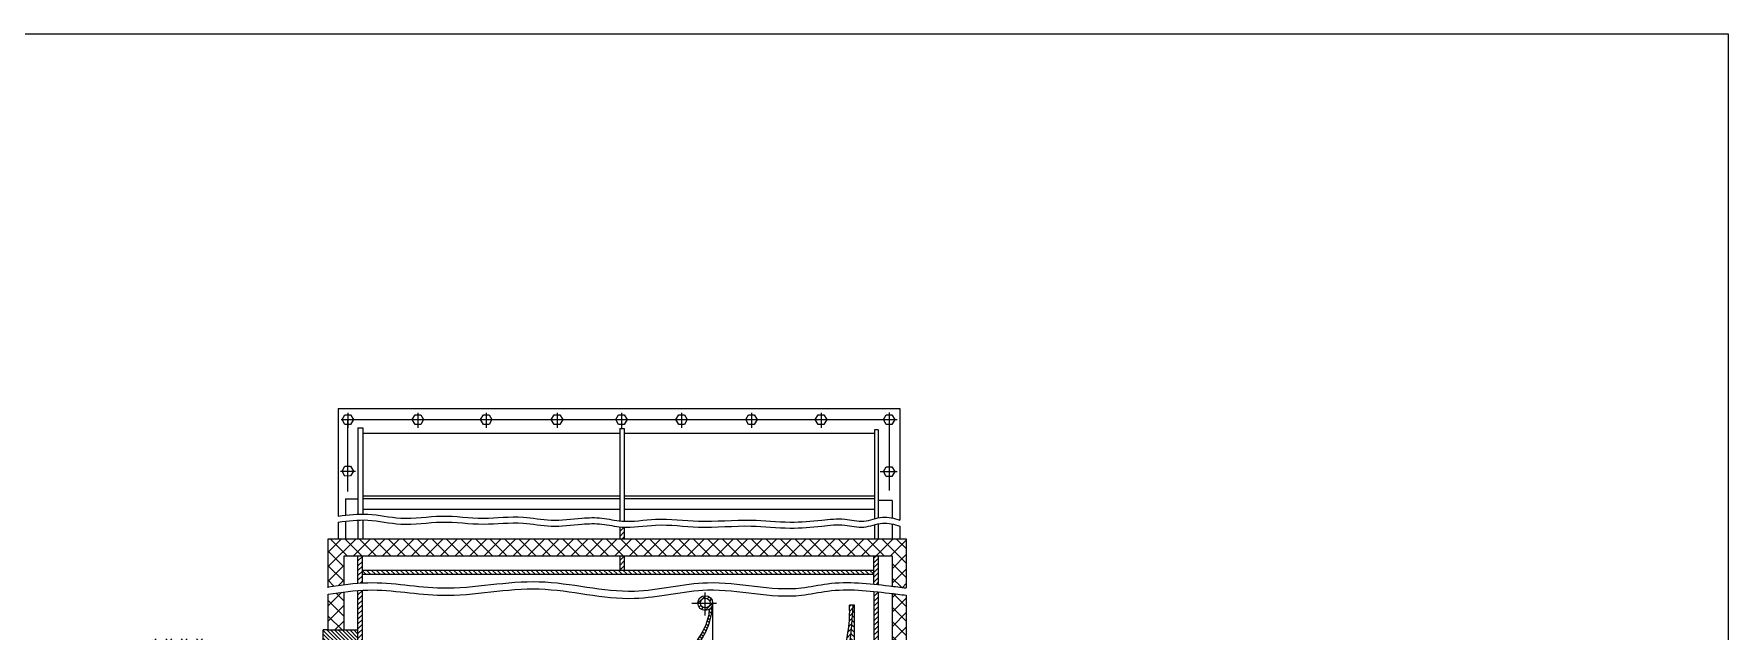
# Model space of a CAD drawing. Extents: x 0 to 420, y 0 to 297.
# Drawn here: x 233.6 to 420, y 231.3 to 297 of the extents above; entities that cross this region are included whole.
import ezdxf

# ---------------------------------------------------------------- set-up
doc = ezdxf.new("R2010")
doc.units = 0
doc.layers.get('0').update_dxf_attribs({"linetype": 'CONTINUOUS'})
pattern_1 = [(135, (-55.34396, 175.77993), (-0.21215855, -0.21215855), [])]
pattern_2 = [(135, (-22270.5377, -14110.3131), (-0.2661162917, -0.2661162917), [])]
pattern_3 = [(45, (-22270.5377, -14110.3131), (-0.2661162917, 0.2661162917), [])]

msp = doc.modelspace()

# ---------------------------------------------------------------- hatches: boundary and pattern name
at = {"lineweight": 0, "ltscale": 0.0007}
h = msp.add_hatch(dxfattribs=at)
h.set_pattern_fill('ANSI31', color=256, scale=0.118534, style=0)
h.set_pattern_definition(pattern_3)
edge = h.paths.add_edge_path()
edge.add_spline(control_points=[(298.56, 242.7), (298.47, 242.7), (298.31, 242.71), (298.15, 242.73), (298.07, 242.74)], knot_values=[0.261878, 0.261878, 0.261878, 0.261878, 0.264059, 0.266037, 0.266037, 0.266037, 0.266037], degree=3, periodic=0)
edge.add_line((298.07, 242.74), (298.07, 241.43))
edge.add_line((298.07, 241.43), (298.56, 241.43))
edge.add_line((298.56, 241.43), (298.56, 242.7))
h.paths.add_polyline_path([(298.56, 239.56), (298.07, 239.56), (298.07, 237.98), (298.56, 237.98)])
h = msp.add_hatch(dxfattribs=at)
h.set_pattern_fill('ANSI37', color=256, scale=0.355602, style=0)
h.set_pattern_definition([(45, (-22270.5377, -14110.3131), (-0.798348875, 0.798348875), []), (135, (-22270.5377, -14110.3131), (-0.798348875, -0.798348875), [])])
edge = h.paths.add_edge_path()
edge.add_line((266.01, 241.43), (266.01, 236.13))
edge.add_spline(control_points=[(266.01, 236.13), (266.59, 236.22), (267.17, 236.3), (267.75, 236.37)], knot_values=[0, 0, 0, 0, 9.270999, 9.270999, 9.270999, 9.270999], degree=3, periodic=0)
edge.add_line((267.75, 236.37), (267.75, 239.56))
edge.add_line((267.75, 239.56), (328.04, 239.56))
edge.add_line((328.04, 239.56), (328.04, 236.21))
edge.add_spline(control_points=[(328.04, 236.21), (328.56, 236.14), (329.08, 236.08), (329.59, 236.01)], knot_values=[329.420919, 329.420919, 329.420919, 329.420919, 337.69622, 337.69622, 337.69622, 337.69622], degree=3, periodic=0)
edge.add_line((329.59, 236.01), (329.59, 241.43))
edge.add_line((329.59, 241.43), (266.01, 241.43))
edge = h.paths.add_edge_path()
edge.add_spline(control_points=[(329.59, 235.21), (329.08, 235.28), (328.56, 235.34), (328.04, 235.4)], knot_values=[329.420919, 329.420919, 329.420919, 329.420919, 337.69622, 337.69622, 337.69622, 337.69622], degree=3, periodic=0)
edge.add_line((328.04, 235.4), (328.04, 224.9))
edge.add_line((328.04, 224.9), (329.59, 224.9))
edge.add_line((329.59, 224.9), (329.59, 235.21))
h = msp.add_hatch(dxfattribs=at)
h.set_pattern_fill('ANSI31', color=256, scale=0.118534, style=0)
h.set_pattern_definition(pattern_3)
edge = h.paths.add_edge_path()
edge.add_spline(control_points=[(269.77, 235.76), (269.61, 235.75), (269.44, 235.74), (269.28, 235.73)], knot_values=[0.027746, 0.027746, 0.027746, 0.027746, 0.031916, 0.031916, 0.031916, 0.031916], degree=3, periodic=0)
edge.add_line((269.28, 235.73), (269.28, 224.24))
edge.add_line((269.28, 224.24), (269.28, 223.7))
edge.add_line((269.28, 223.7), (269.77, 223.7))
edge.add_line((269.77, 223.7), (269.77, 225.46))
edge.add_line((269.77, 225.46), (269.77, 235.76))
edge = h.paths.add_edge_path()
edge.add_line((269.77, 237.52), (269.77, 237.98))
edge.add_line((269.77, 237.98), (269.77, 239.56))
edge.add_line((269.77, 239.56), (269.28, 239.56))
edge.add_line((269.28, 239.56), (269.28, 236.53))
edge.add_spline(control_points=[(269.28, 236.53), (269.44, 236.55), (269.61, 236.56), (269.77, 236.57)], knot_values=[0.027746, 0.027746, 0.027746, 0.027746, 0.031916, 0.031916, 0.031916, 0.031916], degree=3, periodic=0)
edge.add_line((269.77, 236.57), (269.77, 237.52))
h = msp.add_hatch(dxfattribs=at)
h.set_pattern_fill('ANSI31', color=256, scale=0.118534, style=0)
h.set_pattern_definition(pattern_3)
edge = h.paths.add_edge_path()
edge.add_line((326.55, 239.56), (326.04, 239.56))
edge.add_line((326.04, 239.56), (326.04, 236.44))
edge.add_spline(control_points=[(326.04, 236.44), (326.21, 236.42), (326.38, 236.4), (326.55, 236.38)], knot_values=[318.785124, 318.785124, 318.785124, 318.785124, 321.531671, 321.531671, 321.531671, 321.531671], degree=3, periodic=0)
edge.add_line((326.55, 236.38), (326.55, 239.56))
edge = h.paths.add_edge_path()
edge.add_line((326.04, 224.46), (326.55, 224.46))
edge.add_line((326.55, 224.46), (326.55, 224.9))
edge.add_line((326.55, 224.9), (326.55, 235.58))
edge.add_spline(control_points=[(326.55, 235.58), (326.38, 235.6), (326.21, 235.62), (326.04, 235.63)], knot_values=[318.785124, 318.785124, 318.785124, 318.785124, 321.531671, 321.531671, 321.531671, 321.531671], degree=3, periodic=0)
edge.add_line((326.04, 235.63), (326.04, 224.46))
h = msp.add_hatch(dxfattribs=at)
h.set_pattern_fill('ANSI31', color=256, scale=0.118534, angle=90, style=0)
h.set_pattern_definition(pattern_2)
h.paths.add_polyline_path([(326.04, 237.52), (326.04, 237.98), (269.77, 237.98), (269.77, 237.52)])
at = {"lineweight": 0}
h = msp.add_hatch(dxfattribs=at)
h.set_pattern_fill('NET', color=256, scale=0.378, angle=45, style=0)
h.set_pattern_definition([(45, (-55.344, 175.7799), (-0.848634, 0.848634), []), (135, (-55.344, 175.7799), (-0.848634, -0.848634), [])])
h.paths.add_polyline_path([(253.09, 229.57, 0.30903), (252.39, 230.42), (247.39, 230.42, 0.122698), (246.51, 230.2), (243.96, 228.85, -0.122698), (243.07, 228.63), (239.37, 228.63, 0.082422), (238.76, 228.53), (238.76, 226.25), (244.23, 226.25), (244.23, 225.74), (244.23, 225.19), (244.43, 225.19), (244.43, 224.03), (247.04, 224.59), (247.06, 226.81), (247.61, 227.16), (253.09, 227.16)])
h.paths.add_polyline_path([(238.76, 228.53, 0.322119), (237.48, 226.73), (237.48, 226.25), (238.76, 226.25)])
edge = h.paths.add_edge_path()
edge.add_spline(control_points=[(267.75, 235.57), (267.17, 235.5), (266.59, 235.41), (266.01, 235.33)], knot_values=[0, 0, 0, 0, 9.270999, 9.270999, 9.270999, 9.270999], degree=3, periodic=0)
edge.add_line((266.01, 235.33), (266.01, 231.39))
edge.add_line((266.01, 231.39), (267.75, 231.39))
edge.add_line((267.75, 231.39), (267.75, 235.57))
at = {"lineweight": 0, "ltscale": 0.0007}
h = msp.add_hatch(dxfattribs=at)
h.set_pattern_fill('ANSI31', color=256, scale=0.118534, style=0)
h.set_pattern_definition(pattern_3)
h.paths.add_polyline_path([(306.94, 234.34), (306.67, 234.34, 0.414214), (307.48, 233.53), (307.48, 233.8, -0.414214)])
h.paths.add_polyline_path([(307.48, 234.88), (307.48, 235.15, 0.414214), (306.67, 234.34), (306.94, 234.34, -0.414214)])
h.paths.add_polyline_path([(307.48, 235.15), (307.48, 234.88, -0.414214), (308.02, 234.34), (308.29, 234.34, 0.414214)])
h.paths.add_polyline_path([(307.48, 233.8), (307.48, 233.53, 0.414214), (308.29, 234.34), (308.02, 234.34, -0.414214)])
at = {"lineweight": 0}
h = msp.add_hatch(dxfattribs=at)
h.set_pattern_fill('ANSI31', color=256, scale=0.0945, angle=90, style=0)
h.set_pattern_definition(pattern_1)
edge = h.paths.add_edge_path()
edge.add_line((265.53, 220.53), (296.83, 224.45))
edge.add_line((265.61, 220.09), (296.83, 224.14))
edge.add_line((265.53, 220.53), (265.61, 220.09))
edge.add_spline(control_points=[(296.83, 224.45), (297.81, 224.61), (299.93, 225.18), (302.89, 226.53), (305.43, 228.57), (307.05, 230.76), (307.84, 232.53), (307.95, 233.45), (307.98, 233.7)], knot_values=[0, 0, 0, 0, 2.969321, 6.544859, 9.687328, 12.645328, 14.654716, 15.407922, 15.407922, 15.407922, 15.407922], degree=3, periodic=0)
edge.add_spline(control_points=[(296.83, 224.14), (297.57, 224.28), (299.59, 224.71), (302.32, 225.92), (304.96, 227.61), (306.74, 229.72), (307.89, 231.68), (308.17, 233.13), (308.27, 233.68), (308.29, 233.84)], knot_values=[0, 0, 0, 0, 11.999601, 32.554422, 47.085411, 61.395852, 75.999022, 82.331654, 84.856843, 84.856843, 84.856843, 84.856843], degree=3, periodic=0)
at = {"lineweight": 0, "ltscale": 0.0007}
h = msp.add_hatch(dxfattribs=at)
h.set_pattern_fill('ANSI31', color=256, scale=0.118534, style=0)
h.set_pattern_definition(pattern_3)
edge = h.paths.add_edge_path()
edge.add_spline(control_points=[(323.35, 234.1), (323.36, 233.87), (323.41, 232.76), (323.12, 230.58), (322.52, 227.3), (320.97, 223.82), (318.89, 220.43), (316.21, 217.05), (311.48, 213.31), (305.56, 210.94), (301.05, 210.47), (299.55, 210.32)], knot_values=[0, 0, 0, 0, 3.612468, 17.57408, 34.857544, 56.348034, 77.511614, 97.911814, 124.406864, 172.490031, 196.378415, 196.378415, 196.378415, 196.378415], degree=3, periodic=0)
edge.add_line((299.55, 210.32), (278.32, 209.79))
edge.add_line((278.32, 209.79), (278.33, 209.47))
edge.add_line((278.33, 209.47), (299.3, 209.94))
edge.add_spline(control_points=[(299.3, 209.94), (300.25, 209.99), (301.91, 210.08), (304.52, 210.51), (307.13, 211.14), (309.96, 212.61), (313.71, 214.23), (317.28, 217.42), (320.14, 221.26), (322.17, 225.35), (323.49, 229.59), (323.63, 232.67), (323.7, 234.1)], knot_values=[0, 0, 0, 0, 15.092512, 26.350923, 42.007085, 57.356382, 76.856499, 106.551983, 131.889621, 152.677725, 178.797749, 201.478244, 201.478244, 201.478244, 201.478244], degree=3, periodic=0)
edge.add_line((323.7, 234.1), (323.35, 234.1))
h.paths.add_polyline_path([(278.33, 209.47), (278.32, 209.79), (268.93, 209.56), (268.93, 209.26)])
h = msp.add_hatch(dxfattribs=at)
h.set_pattern_fill('ANSI31', color=256, scale=0.118534, angle=90, style=0)
h.set_pattern_definition(pattern_2)
edge = h.paths.add_edge_path()
edge.add_line((323.91, 234.1), (323.7, 234.1))
edge.add_spline(control_points=[(323.7, 234.1), (323.63, 232.67), (323.49, 229.59), (322.17, 225.35), (320.14, 221.26), (317.28, 217.42), (313.71, 214.23), (309.96, 212.61), (307.13, 211.14), (304.52, 210.51), (301.91, 210.08), (300.25, 209.99), (299.3, 209.94)], knot_values=[0, 0, 0, 0, 0.036164, 0.077811, 0.110958, 0.151358, 0.198707, 0.229799, 0.254274, 0.279237, 0.297188, 0.321253, 0.321253, 0.321253, 0.321253], degree=3, periodic=0)
edge.add_line((323.35, 229.99), (323.91, 229.99))
edge.add_line((323.91, 229.99), (323.91, 234.1))
at = {"lineweight": 0}
h = msp.add_hatch(dxfattribs=at)
h.set_pattern_fill('ANSI31', color=256, scale=0.0945, angle=90, style=0)
h.set_pattern_definition(pattern_1)
h.paths.add_polyline_path([(269.28, 231.39), (266.01, 231.39), (265.47, 231.39), (265.47, 229.7), (269.28, 229.7)])

# ---------------------------------------------------------------- linework, layer by layer
for p, q in [((0, 297), (420, 297)), ((420, 297), (420, 0)), ((265.47, 229.7), (265.47, 231.39)), ((266.01, 231.39), (265.47, 231.39)), ((266.01, 231.39), (269.28, 231.39))]:
    msp.add_line(p, q, dxfattribs=at)
at = {"lineweight": 0, "ltscale": 0.0007}
for p, q in [((267.12, 255.75), (328.89, 255.75)), ((267.12, 255.75), (267.12, 243.92)), ((328.89, 255.75), (328.89, 243.47)), ((267.44, 254.54), (327.71, 254.54)), ((267.53, 254.54), (267.84, 255.08)), ((267.84, 254), (267.53, 254.54)), ((267.84, 255.08), (268.47, 255.08)), ((268.47, 254), (267.84, 254)), ((268.15, 255.28), (268.15, 253.63)), ((268.15, 246.64), (268.15, 254.54)), ((268.47, 255.08), (268.78, 254.54)), ((268.78, 254.54), (268.47, 254)), ((269.28, 253.65), (269.28, 244.13)), ((269.28, 253.65), (269.8, 253.65)), ((269.8, 253.65), (269.8, 253.06)), ((275.25, 254.54), (275.56, 255.08)), ((275.56, 254), (275.25, 254.54)), ((275.56, 255.08), (276.19, 255.08)), ((276.19, 254), (275.56, 254)), ((275.88, 255.28), (275.88, 253.63)), ((276.19, 255.08), (276.5, 254.54)), ((276.5, 254.54), (276.19, 254)), ((282.77, 254.54), (283.09, 255.08)), ((283.09, 254), (282.77, 254.54)), ((283.09, 255.08), (283.71, 255.08)), ((283.71, 254), (283.09, 254)), ((283.4, 255.28), (283.4, 253.63)), ((283.71, 255.08), (284.02, 254.54)), ((284.02, 254.54), (283.71, 254)), ((290.55, 254.54), (290.87, 255.08)), ((290.87, 254), (290.55, 254.54)), ((290.87, 255.08), (291.49, 255.08)), ((291.49, 254), (290.87, 254)), ((291.18, 255.28), (291.18, 253.63)), ((291.49, 255.08), (291.8, 254.54)), ((291.8, 254.54), (291.49, 254)), ((297.63, 254.54), (297.94, 255.08)), ((297.94, 254), (297.63, 254.54)), ((297.94, 255.08), (298.57, 255.08)), ((298.57, 254), (297.94, 254)), ((298.07, 253.55), (298.07, 243.39)), ((298.07, 253.55), (298.56, 253.55)), ((298.26, 255.28), (298.26, 253.63)), ((298.56, 253.55), (298.56, 243.35)), ((298.57, 255.08), (298.88, 254.54)), ((298.88, 254.54), (298.57, 254)), ((304.25, 254.54), (304.57, 255.08)), ((304.57, 254), (304.25, 254.54)), ((304.57, 255.08), (305.19, 255.08)), ((305.19, 254), (304.57, 254)), ((304.88, 255.28), (304.88, 253.63)), ((305.19, 255.08), (305.5, 254.54)), ((305.5, 254.54), (305.19, 254)), ((311.94, 254.54), (312.25, 255.08)), ((312.25, 254), (311.94, 254.54)), ((312.25, 255.08), (312.87, 255.08)), ((312.87, 254), (312.25, 254)), ((312.56, 255.28), (312.56, 253.63)), ((312.87, 255.08), (313.18, 254.54)), ((313.18, 254.54), (312.87, 254)), ((319.59, 254.54), (319.91, 255.08)), ((319.91, 254), (319.59, 254.54)), ((319.91, 255.08), (320.53, 255.08)), ((320.53, 254), (319.91, 254)), ((320.22, 255.28), (320.22, 253.63)), ((320.53, 255.08), (320.84, 254.54)), ((320.84, 254.54), (320.53, 254)), ((326.73, 254.54), (328.61, 254.54)), ((327.08, 254.54), (327.39, 255.08)), ((327.39, 254), (327.08, 254.54)), ((327.39, 255.08), (328.02, 255.08)), ((328.02, 254), (327.39, 254)), ((327.71, 255.32), (327.71, 246.72)), ((328.02, 255.08), (328.33, 254.54)), ((328.33, 254.54), (328.02, 254)), ((269.8, 253.06), (298.07, 253.06)), ((269.8, 253.06), (269.8, 244.15)), ((298.56, 253.06), (326.1, 253.06)), ((326.1, 253.43), (326.1, 243.63)), ((326.52, 253.43), (326.1, 253.43)), ((326.52, 253.43), (326.52, 243.73)), ((267.35, 248.88), (269.02, 248.88)), ((267.53, 248.88), (267.84, 249.42)), ((267.84, 248.33), (267.53, 248.88)), ((267.84, 249.42), (268.47, 249.42)), ((268.47, 248.34), (267.84, 248.33)), ((268.47, 249.42), (268.78, 248.88)), ((268.78, 248.88), (268.47, 248.34)), ((326.73, 248.81), (328.61, 248.81)), ((327.08, 248.81), (327.39, 249.35)), ((327.39, 248.26), (327.08, 248.81)), ((327.39, 249.35), (328.02, 249.35)), ((328.02, 248.27), (327.39, 248.26)), ((328.02, 249.35), (328.33, 248.81)), ((328.33, 248.81), (328.02, 248.27)), ((298.07, 246.12), (269.8, 246.12)), ((326.1, 246.12), (298.56, 246.12)), ((267.92, 245.82), (267.92, 244.01)), ((267.92, 245.82), (269.28, 245.82)), ((298.07, 245.82), (269.8, 245.82)), ((298.07, 244.64), (269.8, 244.64)), ((326.1, 245.82), (298.56, 245.82)), ((326.1, 244.64), (298.56, 244.64)), ((328.06, 245.62), (326.52, 245.62)), ((328.06, 245.62), (328.06, 243.71)), ((267.12, 243.26), (267.12, 241.43)), ((267.92, 243.36), (267.92, 241.43)), ((269.28, 243.48), (269.28, 241.43)), ((269.8, 243.49), (269.8, 241.43)), ((298.07, 242.74), (298.07, 241.43)), ((298.56, 242.7), (298.56, 241.43)), ((326.1, 242.97), (326.1, 241.43)), ((326.52, 243.08), (326.52, 241.43)), ((328.06, 243.05), (328.06, 241.43)), ((328.89, 242.81), (328.89, 241.43)), ((266.01, 241.43), (329.59, 241.43)), ((266.01, 236.02), (266.01, 241.43)), ((329.59, 241.43), (329.59, 236.01)), ((267.75, 239.56), (328.04, 239.56)), ((267.75, 236.37), (267.75, 239.56)), ((269.28, 236.53), (269.28, 239.56)), ((269.77, 237.98), (269.77, 239.56)), ((298.07, 239.56), (298.07, 237.98)), ((298.56, 239.56), (298.56, 237.98)), ((326.04, 236.44), (326.04, 239.56)), ((326.55, 236.38), (326.55, 239.56)), ((328.04, 239.56), (328.04, 236.21)), ((269.77, 237.98), (326.04, 237.98)), ((269.77, 237.52), (269.77, 237.98)), ((269.77, 237.52), (326.04, 237.52)), ((269.77, 236.57), (269.77, 237.52)), ((266.01, 231.39), (266.01, 235.33)), ((267.75, 231.39), (267.75, 235.57)), ((269.28, 224.24), (269.28, 235.73)), ((269.77, 225.46), (269.77, 235.76)), ((307.48, 232.97), (307.48, 235.5)), ((326.04, 235.63), (326.04, 224.46)), ((326.55, 224.9), (326.55, 235.58)), ((328.04, 235.4), (328.04, 224.9)), ((329.59, 235.21), (329.59, 224.9)), ((305.99, 234.34), (308.73, 234.34)), ((308.29, 234.18), (308.29, 230.13)), ((323.91, 234.1), (323.35, 234.1)), ((323.91, 229.99), (323.91, 234.1))]:
    msp.add_line(p, q, dxfattribs=at)
for radius in [0.812, 0.537]:
    msp.add_circle((307.48, 234.34), radius, dxfattribs=at)
for points, knots in [([(267.12, 243.92), (268.21, 244.05), (270.5, 244.35), (274.26, 243.39), (278.52, 244.18), (283, 243.47), (287.03, 244.05), (290.63, 243.28), (293.51, 243.72), (296.13, 243.8), (298.79, 243.11), (302.36, 243.85), (307.1, 243.12), (312.03, 243.68), (316.56, 243.13), (319.99, 243.42), (322.69, 243.76), (324.94, 243.1), (326.93, 244.05), (328.26, 243.68), (328.89, 243.47)], [0, 0, 0, 0, 0.0274805, 0.0581976, 0.0961296, 0.1349846, 0.171959, 0.1979809, 0.2266866, 0.245168, 0.2638559, 0.2953285, 0.3351066, 0.3840911, 0.4201772, 0.4498052, 0.4710789, 0.4887331, 0.5066746, 0.5229522, 0.5229522, 0.5229522, 0.5229522]), ([(267.12, 243.26), (268.21, 243.4), (270.5, 243.69), (274.26, 242.73), (278.52, 243.52), (283, 242.82), (287.03, 243.39), (290.63, 242.62), (293.51, 243.06), (296.13, 243.14), (298.79, 242.46), (302.36, 243.2), (307.1, 242.47), (312.03, 243.03), (316.56, 242.47), (319.99, 242.77), (322.69, 243.1), (324.94, 242.45), (326.93, 243.39), (328.26, 243.02), (328.89, 242.81)], [0, 0, 0, 0, 0.0274805, 0.0581976, 0.0961296, 0.1349846, 0.171959, 0.1979809, 0.2266866, 0.245168, 0.2638559, 0.2953285, 0.3351066, 0.3840911, 0.4201772, 0.4498052, 0.4710789, 0.4887331, 0.5066746, 0.5229522, 0.5229522, 0.5229522, 0.5229522]), ([(266.01, 236.13), (267.46, 236.34), (271.63, 236.96), (279.38, 235.3), (289.16, 237.65), (298.9, 234.76), (308.46, 237.5), (315.64, 235.33), (322.21, 236.87), (326.11, 236.45), (328.97, 236.09), (329.59, 236.01)], [0, 0, 0, 0, 4.392134, 12.572925, 23.28437, 33.794687, 41.892642, 52.25301, 55.162946, 61.948194, 63.824586, 63.824586, 63.824586, 63.824586]), ([(266.01, 235.33), (267.46, 235.54), (271.63, 236.15), (279.38, 234.49), (289.16, 236.85), (298.9, 233.96), (308.46, 236.7), (315.64, 234.52), (322.21, 236.07), (326.11, 235.64), (328.97, 235.29), (329.59, 235.21)], [0, 0, 0, 0, 4.392134, 12.572925, 23.28437, 33.794687, 41.892642, 52.25301, 55.162946, 61.948194, 63.824586, 63.824586, 63.824586, 63.824586]), ([(296.83, 224.14), (297.57, 224.28), (299.59, 224.71), (302.32, 225.92), (304.96, 227.61), (306.74, 229.72), (307.89, 231.68), (308.17, 233.13), (308.27, 233.68), (308.29, 233.84)], [0, 0, 0, 0, 11.999601, 32.554422, 47.085411, 61.395852, 75.999022, 82.331654, 84.856843, 84.856843, 84.856843, 84.856843]), ([(296.83, 224.45), (297.81, 224.61), (299.93, 225.18), (302.89, 226.53), (305.43, 228.57), (307.05, 230.76), (307.84, 232.53), (307.95, 233.45), (307.98, 233.7)], [0, 0, 0, 0, 2.969321, 6.544859, 9.687328, 12.645328, 14.654716, 15.407922, 15.407922, 15.407922, 15.407922]), ([(323.7, 234.1), (323.63, 232.67), (323.49, 229.59), (322.17, 225.35), (320.14, 221.26), (317.28, 217.42), (313.71, 214.23), (309.96, 212.61), (307.13, 211.14), (304.52, 210.51), (301.91, 210.08), (300.25, 209.99), (299.3, 209.94)], [0, 0, 0, 0, 4.286614, 9.223298, 13.15225, 17.941063, 23.55351, 27.239032, 30.140049, 33.099064, 35.226903, 38.079388, 38.079388, 38.079388, 38.079388]), ([(299.55, 210.32), (301.05, 210.47), (305.56, 210.94), (311.48, 213.31), (316.21, 217.05), (318.89, 220.43), (320.97, 223.82), (322.52, 227.3), (323.12, 230.58), (323.41, 232.76), (323.36, 233.87), (323.35, 234.1)], [0, 0, 0, 0, 4.514905, 13.602623, 18.610188, 22.465825, 26.465742, 30.527444, 33.794019, 36.432764, 37.11552, 37.11552, 37.11552, 37.11552])]:
    msp.add_open_spline(points, degree=3, knots=knots, dxfattribs=at)
msp.add_open_spline([(308.29, 234.18), (308.29, 234.19), (308.29, 234.21), (308.28, 234.23)], degree=3, dxfattribs=at)

doc.saveas('drawing.dxf')
